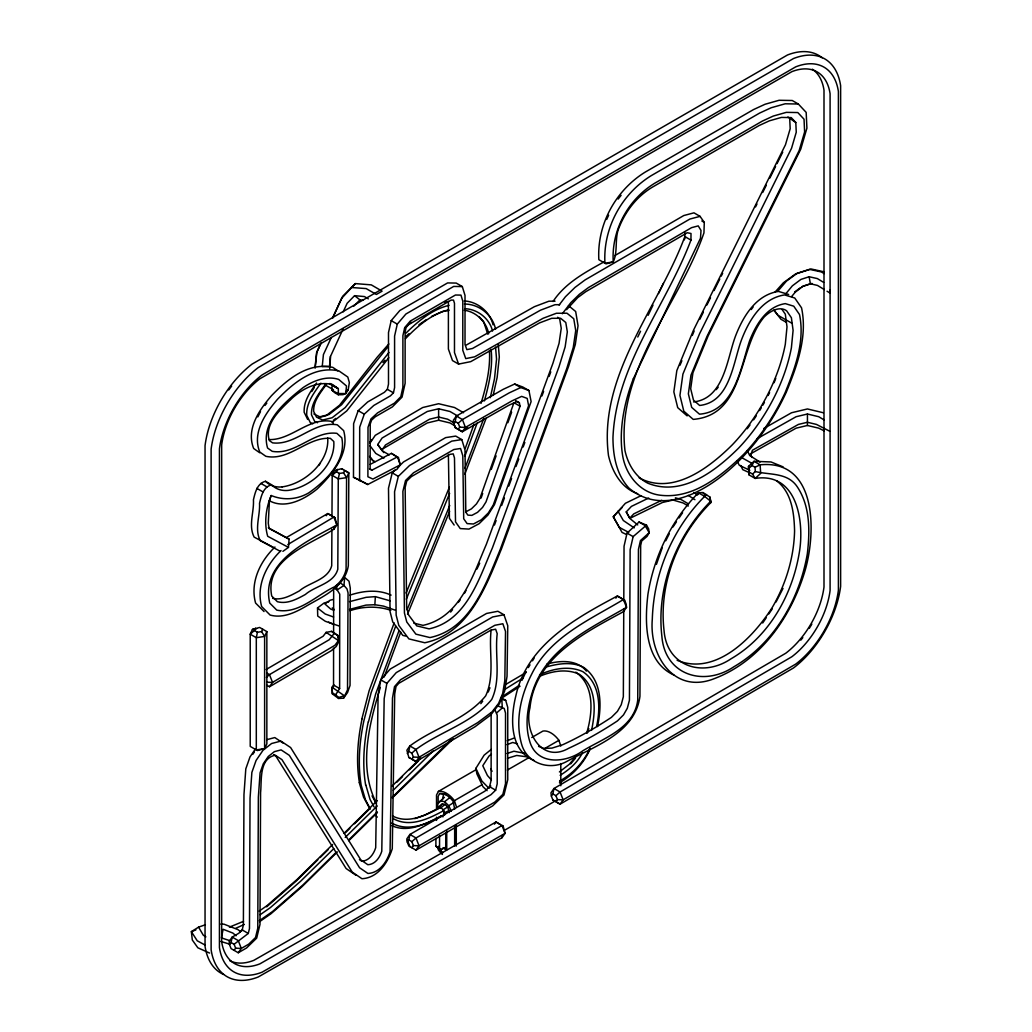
<?xml version="1.0" encoding="UTF-8"?>
<svg xmlns="http://www.w3.org/2000/svg" width="1032" height="1032" viewBox="0 0 1032 1032"><rect width="100%" height="100%" fill="white"/><g stroke="black" fill="none" stroke-linecap="round" stroke-linejoin="round"><path stroke-width="1.5" d="M343.527 698.187L347.513 689.905L348.055 592.858L346.945 588.859L343.94 585.454L344.701 577.456L349.022 581.248L350.274 588.059L350.054 685.416L347.565 692.485L343.527 698.187L338.535 698.445L332.394 693.904L332.111 687.248L333.542 685.029L333.581 648.225M333.607 633.829L333.659 590.627M338.535 698.445L338.651 697.529L335.645 694.794L339.631 688.55L339.734 594.135L337.154 589.93L336.329 585.66L340.328 582.964L343.94 585.454L337.154 589.93L333.504 587.827M824.117 419.947L818.75 416.722L807.437 414.013L807.437 425.468L818.75 428.164L824.117 430.808M370.153 464.4L391.399 453.358L398.468 457.744L400.261 464.852L396.959 469.328L367.727 484.524L353.486 477.236L353.615 423.623L358.194 410.659L367.702 401.951L384.368 392.328L387.348 389.309L388.496 384.11L388.496 332.562L391.205 320.617L399.836 310.503L447.604 282.923L456.234 283.078L462.31 286.586L465.019 295.423L465.019 344.469L466.851 349.629L472.488 348.493L540.471 310.193L554.997 304.711L559.602 304.685M359.575 480.757L359.704 427.132L364.27 414.167L373.79 405.46L390.457 395.837L393.437 392.831L394.585 387.632L394.585 336.084L397.281 324.125L405.911 314.012L453.693 286.432L462.31 286.586M623.754 610.26L623.341 696.742L621.238 704.74L617.407 711.396L611.408 717.369A393.54 227.221 -60 0 1 562.646 744.769L551.978 748.11L544.045 748.432L538.575 746.407M623.792 600.65L624.05 546.212L627.043 533.105L639.014 522.037L646.509 525.107L648.651 528.9L649.167 532.718L647.103 536.369L641.685 541.013L640.666 545.477L639.956 696.329C634.925 733.043 595.309 745.878 567.123 761.268C550.133 770.994 527.171 763.835 521.637 744.304C514.852 720.697 520.902 695.065 531.906 673.702C550.159 636.718 590.072 619.639 623.431 599.528L624.579 600.121L626.127 604.017L626.527 607.332L623.547 611.628C584.318 632.926 534.911 657.565 529.958 707.888C523.817 731.456 541.413 763.822 568.722 748.277A393.54 227.221 -60 0 0 617.484 720.878L623.496 714.905L627.314 708.262L629.43 700.251L630.139 549.721L633.132 536.614L646.509 525.107M331.904 529.261L331.711 565.73C327.841 580.113 309.226 582.267 299.293 590.949C291.166 595.258 282.162 600.688 272.629 598.328M331.969 516.581L332.188 475.365L334.42 470.605L341.631 468.696L348.816 472.875L348.326 565.742C344.791 587.763 322.061 596.702 305.201 606.739C294.61 612.827 282.536 618.503 270.126 615.059L261.664 606.571C255.962 585.918 266.23 564.723 281.039 550.546M637.712 493.722C621.328 488.265 612.144 471.598 608.493 455.589C597.992 374.938 658.416 307.91 684.861 236.586L684.887 232.613M614.866 255.575L683.777 215.546L693.968 212.837L700.057 216.359L704.288 222.396L703.94 232.897C679.275 304.685 615.756 370.282 624.979 450.687C627.972 464.103 635.209 476.797 647.825 483.195C681.946 497.037 715.473 471.031 738.499 448.211A128.045 73.93 -60 0 0 777.793 389.799A122.795 70.898 -60 0 0 791.402 347.745L793.092 330.356L791.389 317.714L786.655 310.851A29.025 16.757 -60 0 0 764.183 316.992C737.583 348.3 745.697 414.967 693.22 419.392L683.803 411.162L679.933 395.411L682.913 374.1L699.58 333.723L791.557 148.247L796.253 132.225L795.801 122.498L791.196 117.584L781.405 117.416L769.343 120.834L759.101 125.543L652.121 187.308C636.034 197.048 624.502 212.515 618.116 230.046C614.879 240.443 617.807 252.156 613.24 261.922L606.042 263.857L598.844 259.69C596.844 224.705 615.524 190.365 645.232 172.086L753.553 109.56L765.099 104.245L779.083 100.285L792.241 100.504L798.329 104.013L806.173 112.385L806.908 128.161L800.742 149.176L708.184 335.813L692.936 372.758L690.692 388.754L693.478 400.081L699.644 405.473C730.824 401.964 733.055 361.148 742.034 338.47C749.567 319.301 762.467 298.274 784.578 294.92L794.743 298.003L801.542 307.833C807.682 336.625 797.181 365.547 786.41 391.915A143.074 82.599 -60 0 1 742.511 457.202C715.279 485.943 666.04 519.341 628.978 488.123C616.375 474.514 613.047 455.757 612.956 437.813C615.859 365.096 666.079 305.936 690.95 240.108L691.001 233.477L687.26 232.742L585.737 291.708L577.714 297.629L566.568 309.665M491.116 630.178C488.6 651.798 495.154 675.418 485.672 695.878C466.283 719.588 433.917 728.037 409.859 745.955L406.879 750.238L408.84 757.462L416.064 761.564L475.043 726.722L490.845 714.892L499.411 703.798L504.635 691.066L507.035 676.412L507.757 625.715L503.977 614.775L497.888 611.267L486.575 613.447L390.161 669.11L380.782 679.856L378.099 695.104L375.7 847.698C373.7 854.07 369.043 860.894 361.755 861.204L359.433 859.617M829.857 290.224L829.793 292.907L827.058 291.243M329.866 383.452L332.252 385.13L331.736 390.032L334.781 392.728L338.315 394.766L342.998 394.675L345.772 393.553L346.494 385.981L338.702 379.441A71.401 41.215 -60 0 0 303.227 387.516C285.271 401.667 260.154 422.488 267.572 448.03L272.242 451.332C295.72 455.447 313.547 430.331 336.883 433.337L341.773 437.826C346.584 460.878 326.073 480.783 308.762 492.87C297.229 499.643 283.426 500.585 271.184 495.515L269.416 500.765L268.281 523.211L269.094 528.461L289.089 539.13L288.47 547.386L282.897 551.333M673.844 675.005C644.187 661.473 644.652 621.87 647.954 594.174C654.043 556.248 671.432 520.257 698.406 492.78L703.037 492.535L709.977 497.127L710.79 502.649C677.689 535.737 658.622 583.609 664.04 630.5C666.801 666.775 702.947 677.753 730.94 658.855C768.556 637.002 791.892 595.941 799.091 553.81C804.754 523.159 797.839 471.843 755.153 478.422L749.077 474.913L748.51 466.361L754.031 461.317L771.02 461.962L783.107 466.877M349.526 609.396L366.012 605.087L374.861 604.713L375.351 596.638L366.102 597.335L349.513 601.656M329.698 368.682L330.588 356.195L342.972 329.26M330.369 356.479L329.505 366.399L322.229 366.553L323.416 354.595L331.324 337.49M315.044 367.495L316.618 352.531L321.223 342.547M315.16 368.063L316.811 352.351L320.784 343.733M269.416 500.765C285.374 509.421 304.556 499.32 317.185 488.962C332.446 474.191 350.003 453.345 343.656 430.641L337.335 424.836C313.715 420.63 295.861 445.798 272.564 442.857L269.3 440.548C264.089 423.068 281.323 408.749 292.482 397.849C303.382 388.2 317.456 381.079 332.381 384.446L338.341 388.651L338.315 394.766M332.394 693.904L332.111 687.248L344.301 695.723L338.651 697.529M591.529 730.385C595.632 711.422 597.154 686.499 579.081 674.154C566.697 668.555 552.326 671.058 540.2 676.076M597.476 726.58C601.875 706.314 602.404 680.088 583.261 667.124C571.328 661.37 557.925 663.692 545.67 667.111M331.736 390.032L337.812 393.54L345.772 393.553L348.197 389.864L349.345 382.55L347.797 377.041L338.947 370.914C314.334 365.444 293.436 382.808 277.543 399.255C265.405 413.342 251.924 432.756 259.754 452.003L265.83 456.299C289.437 461.33 307.343 436.781 330.343 438.329L333.788 441.502C335.594 465.445 310.89 487.259 288.212 490.406A55.07 31.799 -60 0 1 271.558 484.769L265.469 481.26C257.136 483.466 255.149 492.522 253.433 499.81C254.195 512.027 248.183 525.598 254.156 537.104L274.344 547.889M596.638 726.322C600.676 707.539 600.392 683.519 582.822 671.639C568.967 665.408 552.868 668.646 539.568 674.799M749.077 474.913L748.51 466.361M503.977 614.775L492.664 616.955L396.249 672.619L386.858 683.365L384.175 698.625L381.788 851.219C379.789 857.579 375.132 864.416 367.844 864.726L360.877 859.966L290.624 747.555L280.897 741.092L271.584 743.517L262.992 750.316L256.078 760.468L251.873 772.388L250.041 798.162L249.473 928.503L248.286 933.444L234.109 944.267L235.631 948.189L234.109 950.356M408.775 751.412L409.859 745.955L415.948 749.464L419.044 757.269L416.064 761.564L411.884 759.217L413.368 757.062L411.82 753.167L408.775 751.412L407.292 753.553M623.547 611.628L624.089 608.893M502.055 825.497L505.074 833.353L262.102 972.183A72.601 41.912 -60 0 1 219.429 947.544L219.442 448.843A72.601 41.912 -60 0 1 262.102 374.926L795.724 66.848A72.601 41.912 -60 0 1 838.397 91.487L838.397 590.188A72.601 41.912 -60 0 1 795.724 664.092L563.137 799.839L560.118 804.147L555.951 801.774L557.461 799.619L555.926 795.711L560.066 792.008L791.841 656.752A65.055 37.565 -60 0 0 830.089 590.51L830.089 93.731A65.055 37.552 -60 0 0 791.854 71.659L259.896 378.77A65.055 37.552 -60 0 0 221.661 444.998L221.661 941.777A65.055 37.565 -60 0 0 259.909 963.849L502.055 825.497L503.165 826.168L505.074 833.353L502.003 837.7L258.219 976.994A80.135 46.259 -60 0 1 211.121 949.788L211.121 449.165A80.135 46.272 -60 0 1 258.232 367.573L793.518 58.527A80.135 46.272 -60 0 1 840.629 85.721L840.629 586.357A80.122 46.259 -60 0 1 793.531 667.936L560.118 804.147L552.907 800.019L551.372 796.111L552.881 793.943L553.978 788.5L785.752 653.243A65.055 37.565 -60 0 0 824 587.002L824 90.223A65.055 37.552 -60 0 0 812.339 69.196M286.87 537.259L327.763 513.562L334.961 517.703L336.896 524.914C308.375 540.729 260.296 561.485 269.739 603.062L276.782 610.131C298.751 614.53 316.218 595.258 334.574 586.795C340.289 582.422 344.752 576.411 346.094 569.251L346.584 477.635L348.816 472.875L344.675 470.45L343.566 472.824L339.399 473.456L338.277 478.887L337.799 569.238C333.917 583.622 315.302 585.776 305.369 594.471C296.881 599.153 287.348 604.378 277.363 601.695L271.738 596.045C264.179 559.06 310.567 544.38 333.865 529.235L334.42 526.514M262.696 629.21L261.573 631.61L257.42 632.255L256.31 637.699L256.31 749.916L264.618 748.639L266.849 743.84L266.849 631.61L259.651 627.456L252.453 629.391L250.221 634.19L250.221 746.407L257.42 750.561L264.618 748.639L264.618 636.409L266.849 631.61M411.82 753.167L415.948 749.464C440.006 731.546 472.372 723.097 491.761 699.386C501.242 678.927 494.689 655.32 497.192 633.687L495.644 629.21L490.948 630.113L398.7 683.378L396.03 686.422L394.701 694.02L392.276 848.678C387.903 862.61 377.983 877.935 361.948 878.722L352.196 872.053L281.955 759.655L275.221 755.192C258.877 758.649 261.857 780.386 260.58 792.628L260 924.375L256.684 938.127L246.584 947.957L238.263 952.755L231.065 948.602L229.543 944.68L231.065 942.513L232.187 937.082L238.753 933.289L242.198 929.922L243.384 924.995L243.965 794.653L245.797 768.866L249.989 756.959L255.175 749.335M500.843 697.542L505.706 700.354L507.744 707.384L507.744 779.753L503.977 795.001L492.664 805.889L416.012 850.136L408.814 845.982L407.292 842.06L408.814 839.893L409.923 834.462L484.859 791.196L489.555 786.668L491.129 780.347L491.129 713.267M502.003 837.7L502.571 834.978M397.888 467.406L403.525 461.949L445.669 437.62L455.718 436.085L461.794 439.593L465.006 450.029L465.806 512.156L467.896 515.136L471.869 515.368L477.532 512.349L482.55 507.434L485.995 501.926L520.038 406.208L519.367 402.751L516.529 401.719L508.763 405.305L462.349 431.763L455.164 427.57L453.667 423.636L455.202 421.469L456.325 416.038L503.242 389.309L514.658 384.02L522.863 387.039L528.952 390.548L531.106 401.603L494.444 504.661L487.981 514.994L479.119 523.688L468.967 529.093L460.246 528.577L455.512 521.844L454.48 457.924L453.229 453.874L449.875 454.377L411.342 476.629L406.698 481.131L405.137 487.478L406.66 607.397L408.62 614.995L416.773 625.895L429.093 628.875C466.567 620.696 478.977 578.875 492.38 547.966L559.022 366.747L565.149 346.855L567.329 331.853L565.781 322.5L560.595 318.256L551.694 318.308L539.504 322.913L470.747 361.639L458.582 364.09L452.493 360.581L448.391 349.048L448.391 301.37M490.29 397.694L494.47 378.873L496.547 359.188L495.566 347.113M493.167 395.398L497.14 377.48L499.295 357.046L498.275 344.533M395.63 469.586L392.237 472.862L388.496 488.2L390.057 611.589L392.728 621.922L402.803 635.389L405.692 636.086M461.794 439.593L451.745 441.128L409.601 465.458L398.326 476.371L394.572 491.709L396.146 615.111L398.803 625.431L408.878 638.898L424.784 642.755C469.083 633.493 486.24 585.892 501.526 548.727L568.516 366.579L575.301 344.546L578.036 325.725L575.675 311.509L568.477 305.627M411.858 847.736L413.368 845.582L411.858 841.661L416.012 837.971L490.948 794.704L495.644 790.189L497.205 783.856L497.205 715.176L494.896 709.655M361.884 718.827L369.133 690.718L394.16 622.928M368.463 721.871L375.674 693.943L398.971 630.771M271.558 484.769C263.225 486.975 261.238 496.044 259.522 503.319C260.27 515.536 254.259 529.106 260.232 540.626L280.433 551.398M481.015 403.383C486.201 386.316 490.548 368.372 489.426 350.441M484.395 400.906C488.987 384.227 493.064 366.734 491.09 349.358M587.389 732.939L588.846 728.644M586.731 732.901C592.716 713.009 594.896 685.661 575.779 672.154M656.417 564.388L662.26 547.682M481.093 498.03L482.692 493.515M491.271 469.418L496.095 455.86M507.873 422.733L511.627 412.194M465.213 448.507L473.985 424.281M477.145 423.043L464.852 456.17M483.815 418.399L464.968 468.231M486.214 418.037L464.826 474.127M494.457 525.056L496.108 520.554M501.629 505.538L504.39 498.03M508.815 486.02L511.575 478.513M515.987 466.503L518.748 458.995M523.172 446.972L524.824 442.47M541.942 395.927L543.606 391.425M549.127 376.409L550.778 371.894M395.682 626.153L371.172 692.588L363.857 720.917A174.034 100.517 -60 0 0 361.174 785.275L365.534 800.006L370.359 808.959M380.331 687.454C369.288 723.896 358.04 766.944 376.28 802.883M384.188 676.992L400.738 632.139M774.09 382.717L775.754 378.422M406.079 593.052L449.359 487.246M406.337 599.218L449.617 493.412M407.06 609.796L449.733 505.487M407.524 614.221L449.591 511.382M488.2 692.059L489.955 687.789M680.024 365.186L681.868 360.723M692.304 335.452L694.149 330.988M271.184 495.515C265.934 507.821 263.895 523.34 267.701 536.292L288.47 547.386L287.335 546.638M332.433 318.282L341.657 298.312L355.343 283.594L371.301 284.871L382.098 291.153L376.383 294.468L366.154 288.586L352.273 287.554M332.704 317.869L342.637 296.326L355.343 283.594M343.192 311.845L347.139 303.292L354.582 295.668L364.438 296.571L368.321 298.829M261.573 631.61L264.618 636.409L256.31 637.699L250.221 634.19L254.375 630.5L255.497 628.101M606.648 219.506L608.635 215.237M343.566 472.824L346.584 477.635L338.277 478.887L332.188 475.365L336.355 471.688L337.477 469.315M522.024 680.256L526.036 671.69M476.926 569.083L479.699 563.279M637.763 337.012L640.537 331.22M648.148 315.276L652.998 305.137M658.532 293.54L663.383 283.4M684.164 239.927L685.545 237.025M633.313 378.821L700.483 238.25L701.012 230.471L698.238 225.892L691.595 227.646L588.472 287.567L579.391 294.275L570.812 302.66L562.311 313.767M749.219 468.025L751.98 465.497L754.031 461.317L760.12 464.826C818.208 458.982 816.183 535.066 804.47 572.554C790.577 617.691 760.21 660.97 714.866 678.411C674.218 695.013 649.102 655.862 652.301 619.252C653.72 572.825 673.109 526.965 706.52 494.547M699.761 319.404L703.347 312.193M706.92 304.982L710.493 297.771M714.067 290.56L719.794 279.014M721.226 276.137L722.658 273.248M755.553 206.903L756.985 204.014M762.7 192.481L766.286 185.27M769.859 178.059L775.574 166.513M777.006 163.636L782.733 152.091M257.832 416.902L260.49 411.613M665.756 540.781L669.252 533.879M776.012 602.017L783.004 588.433M476.023 769.691L438.407 791.415L436.523 795.014L436.523 809.294M445.772 794.498L439.619 793.531L438.148 796.356L438.148 802.806M443.541 794.395L442.509 799.542M266.166 669.484L323.132 636.228L326.125 632.371L331.595 631.352L337.825 635.506L339.141 641.053L336.226 646.483L331.233 650.74L269.52 686.744L266.759 685.171M332.136 688.692L334.058 685.209M590.085 749.116C583.751 763.306 572.928 775.122 559.434 782.811M464.4 593.413L465.974 590.601M590.059 748.032C583.867 762.145 573.005 773.626 559.576 781.095M582.435 752.818C577.636 762.454 569.212 769.756 560.144 775.29M528.358 667.562L530.009 664.866M532.499 660.815L534.15 658.119M487.078 790.68L482.937 786.668L476.887 773.858L475.881 768.35L484.111 755.192L491.206 749.426M311.754 391.554L314.283 387.542M672.928 527.055L676.45 521.844M679.082 517.935L682.591 512.723M762.7 622.993L766.208 617.807M768.84 613.924L772.336 608.738M369.985 442.199L371.765 439.58M369.946 443.18L375.274 435.323L422.72 407.524L438.626 403.718L454.544 407.524L463.562 412.736M389.257 454.88L382.356 450.907L377.699 444.547L382.098 438.032L427.312 411.484L438.626 408.788L449.952 411.484L457.782 416.012M252.763 754.353L254.427 751.915M383.801 452.609L381.956 450.094L385.491 444.973L429.596 419.198L438.626 417.031L447.656 419.198L454.596 423.197M269.52 686.744L272.538 682.41L334.961 645.258L338.715 640.227L337.619 635.119M615.859 598.16L617.355 596.006L624.579 600.121M326.241 515.716L327.763 513.562L331.93 515.948M333.865 529.235L336.896 524.914L333.852 517.071L287.863 544.548M238.263 952.755L241.307 948.434L248.751 944.138L255.523 937.546L257.781 928.207L258.361 797.156L260.077 772.865L263.276 763.809L268.243 756.508L274.396 751.644L281.104 749.89L289.334 755.359L359.575 867.757L367.934 873.472C379.595 872.93 386.884 861.849 390.07 851.71L392.483 698.071L394.495 686.654L400.519 679.753L494.844 625.289L502.855 623.754L505.525 631.455L504.816 680.527L502.7 693.401L498.624 703.347L492.032 711.887L477.674 722.632L419.044 757.269L413.368 757.062M416.012 850.136L419.044 845.814L494.844 802.058L502.855 794.343L505.525 783.559L505.525 713.035L504.184 708.429L497.295 705.72M453.254 420.385L456.325 416.038L462.413 419.547L465.419 427.416L462.349 431.763L455.164 427.57M458.208 429.325L459.743 427.158L458.247 423.223L455.202 421.469M494.444 824.155L495.979 821.988L503.165 826.168M320.913 383.13C314.115 392.676 306.078 402.906 306.723 415.277L310.271 422.54L312.812 423.739M325.531 384.227C319.12 393.373 310.942 402.957 311.471 414.812L314.683 421.404L317.495 422.733M326.628 383.981C320.952 392.25 313.264 400.7 313.651 411.355L316.489 417.122L322.668 420.05L332.162 417.728L345.204 407.563L388.987 352.454M316.527 383.001C310.374 391.67 303.524 401.113 304.169 412.271L307.652 419.405M318.707 465.471L320.423 463.123M490.768 785.907L489 788.332L481.88 781.043L475.881 768.35M751.244 309.536L753.128 307.02M553.023 301.525C565.149 283.065 585.054 272.396 603.836 261.986M559.099 305.033L565.433 296.764L575.005 287.412L585.105 279.904L689.866 219.055L700.057 216.359M480.809 703.643L482.692 701.205M264.94 405.499L266.824 403.099M618.155 199.06L621.083 195.358M450.649 612.053L452.545 609.654M458.247 602.443L460.143 600.043M334.51 633.042L329.221 639.737L269.468 674.618L266.372 677.379M716.221 389.645L718.207 387.206M785.649 293.978L792.344 285.851L800.897 279.427L809.14 276.744L817.331 278.575L823.639 282.394M791.66 296.507L795.246 292.185L803.244 286.109L810.378 283.774L817.473 285.425L824.323 289.579M641.027 495.708L625.405 503.281L613.279 516.748L622.051 532.409L626.269 534.383M570.683 763.874L575.456 758.223M778.218 290.74L786.397 281.156L797.001 273.377L809.514 269.365L821.408 271.945L824.117 273.596M576.243 756.172L569.329 764.286L559.409 771.949M388.832 343.966L377.222 357.188L339.489 405.279L325.97 415.754L318.849 417.508M388.097 346.61L341.592 404.725L328.924 414.567L319.817 416.799L313.87 413.987M382.937 362.58L385 360.233M388.806 357.704L346.713 410.955L332.446 422.088M405.46 338.728C417.392 326.151 431.518 314.05 448.675 309.806M775.045 292.082L783.353 282.807L795.53 273.983L811.139 268.991L824.168 271.842M661.718 500.301L633.79 513.872L629.675 518.219L626.243 511.911L631.442 506.377L648.677 498.043M274.964 547.037C260.154 561.215 249.873 582.409 255.588 603.049L264.037 611.55M622.025 507.615L613.279 516.748L619.329 527.417L628.759 532.396M353.602 306.349L359.962 299.873L363.122 300.26M437.826 808.533L437.826 803.477L444.392 797.31M442.393 803.864L437.426 808.598L442.393 803.864L445.05 804.405L447.707 806.934L449.346 812.636M332.627 844.511L297.164 879.354L266.927 905.722L259.213 911.088M344.069 833.276L377.235 800.677M392.108 786.062L420.708 757.952M317.843 859.798L296.094 881.16L266.643 906.844M320.126 857.553L328.137 849.684M345.307 832.811L349.874 828.309M354.453 823.82L370.475 808.069M396.804 782.217L402.519 776.593M409.382 769.846L418.541 760.842M333.762 848.665L300.596 881.264L270.41 907.579L260.167 914.726M345.204 837.429L377.222 805.966M393.231 790.228L433.259 750.896M336.135 852.368L302.969 884.966L272.448 911.591L259.342 920.725M348.713 840.009L377.312 811.9M392.186 797.297L450.649 740.125M337.374 851.916L301.899 886.772L270.99 913.733L259.6 921.666M348.816 840.667L377.415 812.558M392.289 797.942L453.229 738.783M404.557 328.318L411.149 322.242M405.924 333.155C418.166 321.223 432.06 309.381 449.049 305.343M405.615 336.755L408.904 333.71M749.503 472.308L752.547 474.062L755.308 471.534L755.024 467.264L751.98 465.497M496.573 712.996L502.262 707.926L501.862 699.335L505.706 700.354M437.826 803.477L441.309 800.406M458.247 423.223L462.413 419.547L509.318 392.818L520.734 387.542L528.952 390.548M491.438 754.108L489.065 756.017L482.783 765.718L487.427 775.483L491.413 780.011M438.781 807.217L440.974 807.669L445.05 804.405M333.272 420.334L335.787 418.373M440.406 800.871L444.573 801.709L450.133 797.375M339.102 625.985L325.312 621.29L317.727 616.052L317.508 607.964L324.087 602.998L328.731 601.811M794.64 291.991L800.574 287.606M345.617 391.721L348.197 389.864M505.009 684.874L526.346 672.335M504.609 689.505L522.94 678.101M501.565 697.09L519.173 685.39M500.585 698.87L520.051 686.216M418.953 324.732L426.41 319.598M205.355 924.762L198.583 927.136L191.371 931.651L192.313 940.01L197.847 947.789L209.625 953.078M440.974 807.669L443.167 809.759L447.707 806.934M444.573 801.709L448.739 805.682L453.641 802.651M382.098 449.243L427.312 422.939L438.626 420.23L449.952 422.939L455.177 425.958M465.29 429.157L467.586 427.828M531.764 737.519L542.922 731.082A20.33 11.739 60 0 1 558.918 740.318L560.802 746.072M438.407 791.415A20.33 11.739 60 0 1 454.403 800.664L482.279 784.565M507.357 770.078L528.255 758.017M544.986 748.355L558.918 740.318M435.891 838.345L435.891 846.227L441.502 849.555L445.772 847.091L445.772 832.94M504.571 830.244L556.132 800.471M763.874 428.435L791.531 412.761L807.437 408.956L823.342 412.761M466.4 344.985L534.395 306.685L548.908 301.202L555.048 301.163M757.191 438.652L796.111 416.722L807.437 414.013M750.251 454.015L796.111 428.164L807.437 425.468M465.78 511.859L471.443 508.841L476.462 503.913L479.906 498.417L513.949 402.699L520.038 406.208M458.582 364.09L454.48 352.57L454.48 303.292L453.512 300.119L451.126 300.08L408.478 324.706L406.092 327.492L405.125 331.775L405.125 383.298L402.067 397.088L392.379 406.892L375.3 416.76L371.585 420.153L370.23 424.01L370.127 469.25L371.997 470.115L397.488 456.866L400.261 464.852L372.9 479.067L367.895 476.758L368.011 427.325L370.978 418.915L377.583 412.865L394.456 403.125L400.79 396.714L402.893 387.219L402.893 335.684L404.738 327.57L410.233 321.12L455.447 295.01L460.956 295.113L462.788 301.112L462.788 350.274L465.755 358.607L474.656 356.827L543.038 318.308L556.39 313.264L566.981 313.212L573.766 318.759L575.727 330.537L573.263 347.462L566.813 368.411L499.991 550.108C485.659 584.151 470.889 628.875 429.97 637.57L415.87 634.151L406.763 621.973L404.441 613.008L402.893 491.348L405.55 480.499L413.51 472.798L453.861 449.513L460.556 448.494L462.788 455.731L463.703 518.761L467.109 523.611L473.456 523.985L481.363 519.78L488.304 512.968L493.257 505.048L528.616 405.666L527.197 398.404L521.676 396.378L512.091 400.816L465.419 427.416L459.743 427.158M441.386 815.861C426.474 823.355 408.491 833.417 391.799 825.639M438.058 808.469L424.939 815.009L414.812 818.647M440.78 807.437C426.255 814.97 408.608 824.4 392.483 815.951M630.126 518.245L662.479 502.481L673.045 500.03L683.055 502.958L688.331 506.015M755.024 467.264L760.12 464.826L760.674 473.378L755.153 478.422L752.547 474.062M444.521 815.357L444.521 812.687L449.346 810.494M243.539 921.331L229.401 927.136M235.812 928.284L244.287 924.44M239.811 931.509L242.726 930.193M431.544 316.411L442.702 311.432L448.985 310.4M507.176 740.731L514.362 737.957M195.874 929.909L191.371 931.651L197.254 940.81L205.291 945.144M506.957 744.678L512.736 742.472L517.342 743.853M506.97 753.515L513.91 751.219L524.617 753.334M801.761 286.728L811.978 283.413M507.486 758.275L516.697 755.463L527.262 756.869M267.043 739.596L274.809 737.57L283.323 743.233M349.9 610.738C363.032 606.274 377.648 605.887 390.831 610.312M333.104 599.476L330.034 600.263L324.861 603.939L330.73 609.086L333.594 610.157M349.951 595.142C363.303 590.743 377.957 589.143 391.102 595.116M547.024 664.066C560.157 660.325 577.004 659.461 586.434 671.11M282.123 486.898C304.801 483.75 329.505 461.936 327.712 437.981M444.702 302.299L447.772 301.796M252.453 629.391L256.607 628.746M693.568 401.951C724.735 398.442 726.967 357.627 735.945 334.948C743.479 315.792 756.379 294.765 778.489 291.411L788.654 294.494M798.329 104.013L785.171 103.793L771.175 107.754L759.629 113.069L651.321 175.595C621.599 193.887 602.92 228.227 604.933 263.212L613.24 261.922C611.279 230.459 627.882 199.524 654.765 183.206L762.403 121.066L773.303 116.048L786.332 112.359L797.801 112.553L804.031 119.196L804.625 131.954L799.194 150.466L706.933 336.522L690.963 375.197L688.357 393.837L691.685 407.382L699.477 414.18C734.771 411.381 740.795 367.082 749.658 340.637C756.043 324.525 766.557 306.452 785.288 303.627L793.737 306.182L799.503 314.528C805.089 341.295 795.079 368.114 785.146 392.612A135.566 78.264 -60 0 1 743.543 454.454C721.445 475.804 693.336 499.101 660.557 495.257C640.498 493.038 626.321 475.726 622.812 456.647A129.89 74.988 -60 0 1 633.313 378.821M220.848 924.104L224.034 924.182L238.108 929.69L240.52 931.754M266.875 682.216L272.538 682.41L269.468 674.618L267.03 673.212M557.461 799.619L563.137 799.839L560.066 792.008L553.978 788.5L550.959 792.808L551.372 796.111M413.368 845.582L419.044 845.814L416.012 837.971L409.923 834.462L406.879 838.784L407.292 842.06M235.631 948.189L241.307 948.434L238.263 940.591L232.187 937.082L229.143 941.403L229.543 944.68M269.249 439.593C291.295 440.161 308.555 417.38 331.246 421.327L333.362 423.262M464.232 300.957C477.493 301.525 490.084 311.896 493.051 324.848M464.426 304.053C478.938 303.885 492.741 314.954 495.566 329.208M464.89 308.723C477.532 309.007 489.697 318.682 492.522 331.04M464.219 310.206C476.203 311.754 486.472 321.868 488.691 333.736M374.861 604.713L383.556 606.119L395.011 610.106M440.974 816.273L443.167 816.725M375.351 596.638L390.122 600.83M413.767 623.122L423.004 625.366C460.478 617.188 472.888 575.366 486.291 544.457L552.946 363.225L559.06 343.333L561.24 328.331L559.692 318.978L557.615 317.288M675.392 497.824L680.81 499.385L688.525 503.951M220.706 941.429L229.53 944.112M230.02 940.72L221.429 937.894L223.105 929.277L232.845 933.057L236.083 935.753M333.71 624.541L328.64 622.141M755.308 471.534C769.898 475.159 787.713 472.205 797.401 487.027C810.326 506.622 809.952 531.299 807.334 553.745C799.555 599.089 774.335 643.207 733.894 666.762C703.824 687.041 664.866 675.225 661.873 636.267C656.21 586.885 676.063 536.356 710.687 501.23L709.977 497.127M393.373 818.698C410.104 827.935 428.641 818.724 443.786 810.623L444.095 814.828C428.37 823.278 409.072 832.643 391.721 823.084M333.568 617.007L325.235 614.027L317.508 607.964M534.034 760.468C509.228 750.367 510.414 717.743 515.832 695.878C526.978 645.026 575.159 618.478 617.355 596.006L623.431 599.528L626.527 607.332C591.194 627.83 548.34 647.18 533.518 688.705C527.778 705.385 524.45 723.909 529.674 741.157C536.666 765.86 566.078 763.19 582.925 750.728C603.849 738.099 634.28 728.231 637.737 700.044L638.447 549.359L640.446 540.575L649.167 532.718L645.103 525.559L639.014 522.037M677.134 660.299C716.079 676.437 753.721 636.963 772.581 606.919C785.945 583.867 793.892 557.693 794.576 531.003C794.124 513.149 791.841 492.264 776.451 480.719M749.554 472.733L742.769 469.663L740.641 465.432M353.486 477.236L361.639 481.002M749.812 470.308L739.312 465.29L737.209 461.123M829.676 431.208L816.467 424.423L807.437 422.269L798.407 424.423L752.431 450.249L750.793 455.048L751.967 457.473M408.84 757.462L409.988 758.043M268.333 527.791L289.089 539.13M552.907 800.019L554.029 800.639M742.769 458.221L752.264 463.51M329.234 383.646L337.245 388.161M325.145 385.039L333.465 389.722M375.055 461.639L372.475 460.182L369.546 456.376M786.294 322.281L780.914 319.236L774 310.18M333.852 517.071L334.961 517.703M791.763 323.145L777.934 315.276L774.09 310.297M383.93 458.092L375.777 453.435L370.024 445.772M787.88 117.029L795.801 122.498M701.85 220.99L704.288 222.396M684.861 236.586L690.95 240.108M514.658 384.02L520.734 387.542M391.205 320.617L397.281 324.125M515.716 400.648L519.367 402.751M387.348 389.309L393.437 392.831M627.043 533.105L633.132 536.614M332.252 385.13L338.341 388.651M358.194 410.659L364.27 414.167M398.468 457.744L391.399 453.358M392.237 472.862L398.326 476.371M369.559 468.709L371.997 470.115M362.851 481.712L367.727 484.524M336.355 471.688L339.399 473.456M260.903 483.415L266.991 486.923M256.775 488.33L262.863 491.851M337.825 635.506L331.595 631.352M380.782 679.856L386.858 683.365M552.881 793.943L555.926 795.711M254.375 630.5L257.42 632.255M333.542 685.029L339.631 688.55M332.51 692.988L335.645 694.794M489.555 786.668L495.644 790.189M442.973 847.788L446.74 849.955L446.74 830.721M408.814 839.893L411.858 841.661M242.198 929.922L248.286 933.444M231.065 942.513L234.109 944.267M500.12 824.413L495.979 821.988L253.833 960.341A65.055 37.565 -60 0 1 229.775 960.753M341.631 468.696L342.727 469.367M441.502 849.555L439.555 848.343L439.555 835.752M435.891 846.227L437.826 847.44M760.055 462.091L749.671 455.512L747.31 450.584M688.331 495.412L694.923 499.694M205.884 936.888L203.252 935.147L198.583 927.136M273.622 754.65L275.866 756.146L346.12 868.531L355.872 875.201M634.216 527.894L623.341 520.528L617.975 511.201M337.916 370.901L332.859 367.405C308.258 361.935 287.36 379.299 271.455 395.746C259.316 409.833 245.835 429.235 253.666 448.494L259.754 452.79M693.788 492.445L697.516 495.038M639.169 477.88C672.903 495.76 709.203 467.857 732.423 444.689A128.045 73.93 -60 0 0 771.704 386.278A122.795 70.898 -60 0 0 785.313 344.237L787.003 326.847L785.313 314.192L782.153 309.626M703.153 493.193L705.656 495.05M354.582 295.668L359.962 299.873M637.737 524.927L630.075 518.644L626.243 511.911M332.265 607.913L334.278 609.654M687.131 415.883L677.714 407.653L673.844 391.889L676.824 370.591L693.491 330.201L785.481 144.725L790.177 128.716L789.725 118.99M452.029 799.181L453.925 800.987M375.209 814.828L377.286 817.125M479.338 316.901L483.634 321.674L487.762 334.136M444.289 847.827L445.772 849.478M377.699 444.547L381.956 450.094M370.978 458.131L373.855 461.885M454.157 525.056L449.423 518.335L448.391 454.415M372.036 795.84L375.648 802.561M374.1 806.959L370.075 799.49L365.831 785.068M368.966 807.179L363.522 797.091L359.226 782.527M339.141 641.053L326.125 632.371L326.551 633.209M490.69 768.621L492.045 771.343M448.739 805.682L451.307 811.268M443.167 809.759L444.521 812.687M407.382 840.087L409.923 846.627M454.403 800.664L456.286 806.418M438.639 846.24L439.619 849.259A17.608 10.165 60 0 0 442.805 852.806M437.465 847.091L438.407 849.968A20.33 11.739 60 0 0 442.444 854.47M809.14 276.744L810.378 283.774M453.383 421.469L453.667 423.636M710.79 502.649L710.687 501.23L704.495 496.289L698.406 492.78L698.483 494.238M560.802 763.538L560.802 785.752M560.183 780.347L560.183 783.017M456.286 825.458L456.286 846.098M455.422 827.561L455.422 844.963M454.661 809.114L453.177 801.361A17.608 10.165 60 0 0 439.619 793.531M454.661 826.851L454.661 846.201M438.626 408.788L438.626 420.23M436.523 817.228L436.523 820.401M769.588 392.65A135.566 78.264 -60 0 1 768.156 395.462M764.415 402.416A135.566 78.264 -60 0 1 762.854 405.163M761.255 407.872A135.566 78.264 -60 0 1 759.629 410.568M756.25 415.909A135.566 78.264 -60 0 1 753.618 419.843M750.006 424.99A135.566 78.264 -60 0 1 747.22 428.744M223.518 974.44A80.135 46.259 -60 0 1 205.046 946.279L205.046 445.643A80.135 46.272 -60 0 1 252.143 364.064L787.442 55.006A80.135 46.272 -60 0 1 822.22 57.831M228.743 389.954A72.601 41.912 -60 0 1 231.658 386.097M811.823 624.115A72.601 41.912 -60 0 1 809.32 628.269M802.819 637.608A72.601 41.912 -60 0 1 800.845 640.111M282.123 486.898A55.07 31.799 -60 0 1 271.364 485.363M270.216 484.808A55.07 31.799 -60 0 1 265.469 481.26M359.381 782.424A172.344 99.317 -60.1 0 1 362.09 718.775M365.663 785.197A171.015 98.956 -59.9 0 1 368.218 721.923"/></g></svg>
